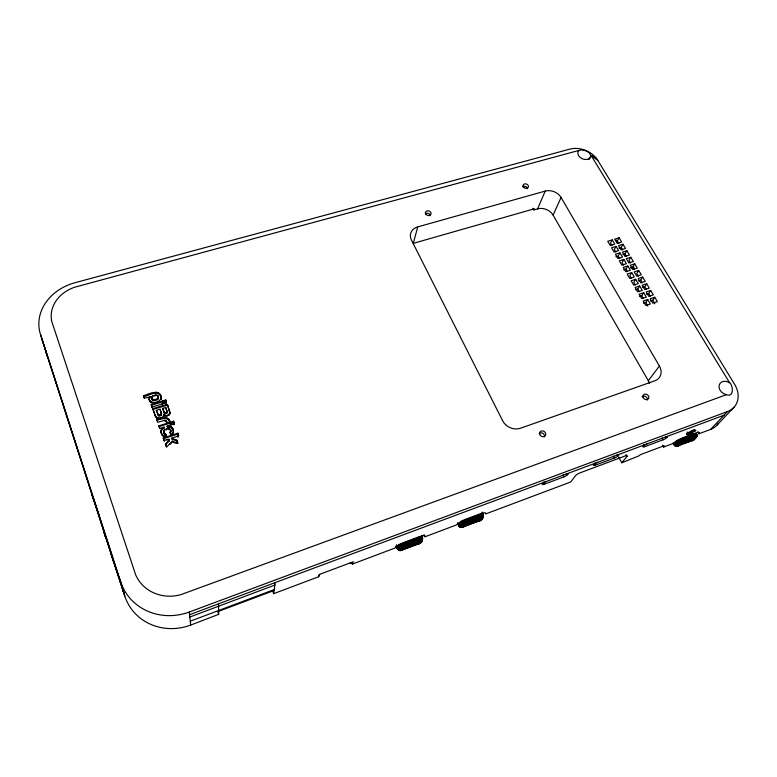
<?xml version="1.0" encoding="UTF-8"?>
<svg xmlns="http://www.w3.org/2000/svg" width="777" height="777" viewBox="0 0 777 777"><rect width="100%" height="100%" fill="white"/><g stroke="black" fill="none" stroke-linecap="round" stroke-linejoin="round"><path stroke-width="1.17" d="M696.843 436.111L696.852 435.003L695.58 435.12L680.895 440.608C665.675 447.503 684.887 448.863 679.467 439.549C676.884 440.404 670.522 444.862 676.077 446.183C679.972 445.542 677.758 446.542 675.407 445.639C671.639 444.522 678.807 440.404 680.633 439.889L694.638 434.625C697.911 432.624 697.173 437.577 695.085 438.306C697.668 437.655 697.513 431.866 694.298 433.945L679.467 439.549M149.145 399.028L150.039 396.61L149.252 399.864L149.145 399.028L150.437 402.204L149.359 399.932L149.475 400.757M696.619 436.47L696.823 435.751L695.677 435.858L680.39 441.608L677.243 443.492L675.242 445.852L675.99 446.066L677.894 443.832L680.555 442.249L696.619 436.47L693.842 439.86L696.445 437.024L696.114 433.508M420.056 541.763C420.804 543.123 418.754 544.512 417.89 543.434M169.92 411.956L169.969 413.549L167.803 405.487L166.414 404.545L152.758 408.692L155.419 416.375L157.372 418.444L155.313 415.559L152.758 408.692M694.337 438.646L694.298 439.16L695.192 437.937M167.065 412.791L165.705 407.459L162.616 408.42L162.714 409.236L164.209 413.043L165.307 413.714L166.705 413.277L166.793 410.421L165.705 407.459M457.332 523.271L459.294 526.592L462.587 527.282L480.973 520.182L482.041 519.046L482.216 516.948M161.509 414.86L160.12 409.207L156.303 410.392L158.576 415.782L161.043 415.442L161.49 413.306M460.052 526.689L461.179 527.01L460.227 527.097C455.623 524.941 461.227 521.085 463.966 520.425L480.05 514.393C484.838 511.538 483.925 518.813 480.973 520.182M482.264 518.395L483.449 516.452L483.109 513.918M419.434 543.618C423.028 542.55 424.368 534.149 418.929 537.334L402.233 543.599C396.474 543.745 395.279 552.078 401.806 550.301C397.309 552.194 395.357 545.716 402.544 544.376L419.24 538.102C425.281 534.819 421.843 544.454 418.22 543.764L401.66 550.009C396.241 552.233 399.66 545.92 403.03 545.94L420.474 539.403L422.465 539.199L422.251 540.316M419.425 542.754C419.463 544.59 421.824 541.87 421.338 540.899L422.571 538.374L419.512 538.888L402.816 545.163C400.971 544.968 395.202 550.097 399.407 549.679L400.981 550.485L402.311 550.009M319.687 574.388L318.619 576.767L273.669 593.667L275.233 582.556L724.028 415.219M396.814 547.979L398.863 550.233L401.437 550.359L402.981 548.193L420.493 541.715L419.59 543.395M419.512 543.191L421.6 541.656L421.93 539.384M692.375 440.559L693.793 439.491L691.025 440.413L692.628 440.54L695.017 438.558M160.965 398.776L161.111 396.756L161.062 399.601L160.965 398.776C159.091 402.272 153.613 403.69 150.33 401.379M173.271 432.294L173.446 431.322L173.349 433.08L173.271 432.294L171.027 434.867L170.066 432.226L170.804 430.905M422.591 538.043L422.397 536.985M160.994 430.953L161.655 429.137L164.112 427.136L164.209 427.933L161.752 429.924L161.092 431.74L160.994 430.953L162.218 435.334L161.024 431.954L161.121 432.74M157.265 417.637C159.644 418.764 163.452 417.676 163.743 414.733C165.666 416.462 169.396 415.326 169.881 412.742M163.743 414.733L163.578 416.579L163.491 415.763M419.833 537.024C420.6 545.056 421.542 540.909 420.658 536.81M480.681 519.541C480.089 521.095 479.555 521.542 479.224 520.279M692.394 439.801L693.735 439.831M318.619 576.767L319.192 574.543L353.312 561.732L352.544 564.015L350.116 562.966M177.671 443.036L176.894 440.909L171.532 439.034L171.455 438.247L178.04 436.033L178.564 435.081L177.991 433.197L163.296 437.898L164.258 440.559C171.377 437.13 169.804 440.578 165.443 443.842L166.297 446.756M165.53 444.619L169.337 440.714L169.337 439.646M417.735 226.894A12.578 10.256 15.8 0 0 411.412 240.025L502.632 420.726A13.704 11.898 28.6 0 0 520.551 428.224L654.836 380.798A13.287 10.791 32.3 0 0 659.401 366.035L561.062 197.475A12.121 9.45 21.7 0 0 545.221 191.084L417.735 226.894L413.286 243.356L534.362 208.79L533.877 209.945L532.905 208.236M459.149 525.466L459.547 526.136C457.002 524.912 462.616 521.484 464.287 521.173L481.216 514.85L483.372 514.675L483.449 515.957M696.415 433.576L696.882 435.402L695.075 438.141L680.555 443.56L678.612 439.947M458.624 525.835L461.276 527.34L463.131 527.165L464.607 524.961L480.827 518.842C478.962 523.97 487.548 512.48 480.633 515.909L462.869 522.698L460.314 524.417L459.188 526.408L460.926 527.34L463.655 526.864M170.794 434.77L170.153 433.012C173.504 428.195 164.743 427.282 163.685 431.449L163.782 432.235L164.889 429.807M177.554 436.295L177.622 437.072L178.467 436.383L178.487 434.557M173.98 423.582L173.582 421.202L171.251 421.94L172.212 424.563L173.98 423.582L173.698 424.815L173.621 424.019M174.058 424.378L174.077 422.552M167.152 426.175C170.289 425.32 173.562 427.806 173.475 431.08L171.309 427.583L167.24 426.962L167.152 426.175L170.668 424.64L170.27 422.251L158.945 425.835L159.673 428.389M170.765 423.601L170.755 425.427L170.668 424.64M166.161 402.301L165.773 399.97L163.452 400.689L164.403 403.263L166.161 402.301L166.249 403.127M480.914 514.092C481.575 521.843 482.585 517.89 481.691 513.898M483.362 515.19L482.216 512.053M421.416 541.909L421.668 539.743M533.877 209.945L537.626 208.867L545.221 191.084M649.543 383.605A12.937 10.616 32.7 0 0 648.319 380.72L553.088 215.122L561.062 197.475M588.966 159.421C594.997 153.292 583.362 148.281 578.603 150.641A6.857 5.167 21.9 0 0 582.556 158.896A6.857 5.167 21.9 0 0 591.093 155.643C591.608 154.914 596.882 158.285 597.766 160.305L734.663 384.45A24.301 19.338 35.4 0 1 727.505 411.548L710.586 429.419L698.844 433.809A7.721 1.632 -27.8 0 0 695.464 433.051L682.837 437.791A7.741 1.651 -27.7 0 0 673.708 443.259L663.636 447.047L662.577 445.163M151.612 398.494L154.244 399.815L157.071 398.951L158.411 397.329L158.1 399.028L157.168 399.776L153.156 400.553L151.729 399.32L151.505 397.513L152.787 395.92L155.682 395.017L157.76 395.542L158.401 397.183L157.76 395.542M151.729 399.32L152.787 395.92M481.041 520.095L479.992 520.668L482.255 518.783L482.323 517.686M695.648 433.556L696.182 435.732L694.978 438.15L695.677 435.858L695.036 433.702M694.706 438.84L693.443 440.015M612.237 239.908L607.731 241.268L610.227 245.483L614.733 244.104L612.237 239.908L610.46 243.123L611.955 245.639M619.143 237.811L614.656 239.17L617.161 243.366L621.658 242.006L619.143 237.811L617.346 241.035L618.842 243.541M395.969 546.046C396.241 548.756 398.912 550.971 401.602 550.038C396.998 552.117 400.738 546.503 403.185 546.649L422.183 539.976L419.716 543.308L420.755 541.326M616.083 246.377L611.577 247.756L614.083 251.991L618.609 250.602L616.083 246.377L614.286 249.572L615.792 252.098M618.948 248.145L621.182 247.465L623.008 244.26L625.534 248.475L621.037 249.854L618.511 245.639L623.008 244.26M615.889 256.75L618.142 256.06L619.959 252.884L622.494 257.138L617.968 258.537L615.442 254.273L619.959 252.884M622.804 254.623L625.048 253.924L626.893 250.748L629.438 254.992L624.922 256.381L622.396 252.137L626.893 250.748M623.863 259.431L619.327 260.839L621.872 265.122L626.408 263.704L623.863 259.431L622.018 262.587L623.533 265.142M630.807 257.274L626.291 258.673L628.846 262.947L633.362 261.538L630.807 257.274L628.933 260.431L630.458 262.985M623.649 269.852L625.912 269.143L627.777 266.016L630.341 270.318L625.796 271.746L623.241 267.434L627.777 266.016M696.697 436.596L695.658 438.005M630.594 267.677L632.837 266.977L634.731 263.84L637.305 268.123L632.779 269.551L630.215 265.248L634.731 263.84M631.72 272.64L627.175 274.067L629.749 278.409L634.294 276.962L631.72 272.64L629.826 275.748L631.371 278.341M618.638 457.031L621.775 462.791L627.253 456.06A4.409 0.991 -27.1 0 0 624.727 456.128L580.458 472.698A4.448 1.02 -26.6 0 0 575.844 475.31L570.745 481.973L485.674 513.956A8.1 1.913 -25.3 0 0 480.176 513.85L465.666 519.298A8.139 1.933 -25.2 0 0 456.827 524.805L425 536.771A8.265 1.981 -24.5 0 0 418.852 536.868L403.787 542.521A8.304 2.001 -24.3 0 0 395.046 548.028L352.544 564.015M638.694 270.445L634.168 271.872L636.742 276.185L641.278 274.757L638.694 270.445L636.771 273.553L638.315 276.136M635.693 279.302L631.138 280.75L633.721 285.11L638.276 283.654L635.693 279.302L633.77 282.391L635.314 284.994M638.471 280.895L640.724 280.176L642.666 277.078L645.269 281.42L640.734 282.867L638.131 278.525L642.666 277.078M635.469 289.802L637.742 289.073L639.675 286.004L642.288 290.384L637.723 291.851L635.12 287.461L639.675 286.004M642.443 287.558L644.706 286.83L646.668 283.76L649.281 288.121L644.735 289.588L642.132 285.217L646.668 283.76M639.452 296.523L641.724 295.794L643.696 292.744L646.318 297.154L641.744 298.63L639.121 294.221L643.696 292.744M646.435 294.269L648.708 293.531L650.699 290.481L653.321 294.872L648.776 296.348L646.143 291.948L650.699 290.481M643.463 303.292L645.745 302.554L647.727 299.524L650.368 303.962L645.784 305.458L643.152 301.02L647.727 299.524M650.456 301.01L652.729 300.272L654.749 297.241L657.391 301.661L652.826 303.156L650.194 298.727L654.749 297.241M422.251 536.781L422.183 539.976L420.493 541.715L421.231 541.346L403.253 547.766C402.107 547.503 399.524 551.184 401.709 550.145L399.951 550.475L398.756 549.795M483.1 517.395L480.604 520.231L481.157 520.027M421.882 540.938L420.143 542.365M162.616 408.42L164.607 412.723L166.618 412.461L166.793 410.421M648.319 380.72L659.401 366.035M696.483 435.033L696.522 433.751M457.42 522.97L459.935 526.592L463.024 526.864C458.401 528.603 462.626 523.436 464.889 523.416L483.109 517.035L481.449 518.745L482.119 518.308L464.908 524.533C463.558 524.475 460.829 528.185 463.461 527.049M688.16 433.508C687.664 436.091 699.028 429.458 688.577 434.722C682.896 435.13 694.9 428.399 695.269 429.953L691.472 431.293L688.16 433.508L687.305 432.041M156.303 410.392L158.479 414.976L160.111 415.044L161.412 414.054M152.166 407.061L161.995 404.011L162.976 402.311L162.49 400.99L151.233 404.477L152.273 407.876L151.233 404.477M172.931 433.974L172.135 434.887L172.047 434.1M663.636 447.047L664.238 446.367A2.593 0.563 -27.5 0 0 663.014 446.153L641.87 454.089A2.603 0.573 -27.3 0 0 638.849 455.914L621.775 462.791M420.26 541.365L419.833 541.831L418.929 537.334M716.909 425.213L734.003 407.245M171.455 438.247L176.816 440.132L177.991 443.327L172.309 441.122L166.599 447.057L165.443 443.842M169.94 444.434L172.387 441.899L172.309 441.122M481.284 518.376L480.827 518.842L480.05 514.393M695.133 438.238L695.745 437.704L680.652 443.249L677.699 446.095M694.687 439.102L694.065 439.685M217.715 611.645L272.659 591.035L274.242 589.578L190.278 621.192L190.705 625.067L218.677 614.345L218.541 603.846M695.23 437.752L694.706 438.228L695.065 436.062L694.298 433.945M420.308 541.705L421.726 539.121L421.357 536.693M481.293 518.715L482.721 516.171L482.332 513.791M421.144 542.278L419.862 543.142L420.454 542.929M401.495 550.388L401.223 550.437M420.425 541.695L421.94 539.908L421.892 536.684M673.018 442.9L674.97 445.687L676.291 446.221L678.438 445.775L677.884 446.076M481.381 518.725L482.896 516.958L482.818 513.801M481.322 519.143L481.857 518.754L480.73 520.367L462.538 526.592M480.701 520.007L481.245 519.677M462.587 527.282L463.092 526.981L460.703 527.272M419.269 543.589L419.988 543.23M678.117 446.017L678.709 445.697M481.439 518.851L482.682 517.725L464.937 524.038C463.364 523.892 459.479 528.477 463.024 526.961M420.512 541.822L421.746 540.685L403.253 547.27C401.592 547.066 398.135 551.66 401.602 550.087M591.093 155.4L729.205 382.119C733.439 385.402 734.207 397.805 726.417 394.677L180.992 594.609A39.151 36.402 -22.3 0 1 135.616 574.727L51.797 321.542A35.596 29.545 -7.6 0 1 74.621 287.237L578.768 150.476M160.081 418.832L162.257 418.104M678.282 445.775L676.767 446.124L680.652 442.803L696.25 437.14L695.075 438.141M691.491 440.656L692.802 440.374M190.278 621.192L189.85 617.035L274.883 585.062M402.457 549.261L405.759 548.008M682.468 443.638L689.957 440.812M690.423 441.054L676 445.988L678.399 445.92M400.602 549.931L401.932 550.184L418.502 543.939M189.85 617.035L189.607 614.704L275.233 582.556M596.707 158.741A21.406 16.249 22 0 0 569.842 149.135L75.068 282.692A49.301 41.064 -7.9 0 0 40.511 334.528L120.726 581.905A54.196 50.456 -23.1 0 0 189.326 612.004L727.505 411.548M546.406 481.429A3.642 0.864 -26.3 0 0 542.317 483.954A3.642 0.864 -26.3 0 0 544.522 484.12L564.024 476.835A3.623 0.845 -26.5 0 0 568.123 474.32A3.623 0.845 -26.5 0 0 566.006 474.125M597.639 462.325A3.594 0.826 -26.9 0 0 593.511 464.84A3.594 0.826 -26.9 0 0 595.493 465.083L614.374 458.032A3.584 0.816 -27.1 0 0 618.502 455.516A3.584 0.816 -27.1 0 0 616.608 455.254M647.231 443.832A3.564 0.796 -27.4 0 0 643.084 446.338A3.564 0.796 -27.4 0 0 644.842 446.649L663.131 439.811A3.555 0.787 -27.6 0 0 667.278 437.305A3.555 0.787 -27.6 0 0 665.607 436.975M164.345 441.336L163.393 438.684L178.059 433.984L177.991 433.197M170.095 421.765L167.074 422.717L166.268 420.959L164.675 420.289L157.682 422.348L156.731 419.726C160.849 417.22 169.512 415.802 170.173 422.562C168.599 416.365 160.888 418.492 156.837 420.522L156.731 419.726M167.162 423.514L169.172 422.882M159.042 426.631L170.357 423.047L170.27 422.251M173.582 421.202L173.66 422.008L171.328 422.746L171.97 424.485M164.112 427.136L159.897 428.477L158.945 425.835M162.102 428.593L164.209 427.933M167.24 426.962L169.872 426.126M631.177 268.182L634.119 267.249M152.865 409.508L166.501 405.371L167.89 406.313L170.008 412.762M151.34 405.293L162.578 401.806L162.49 400.99M165.773 399.97L165.86 400.796L163.549 401.505L164.18 403.224M150.039 396.61C148.057 397.3 143.881 399.514 143.512 395.843C148.281 393.91 160.256 388.257 161.208 397.581M460.654 526.592L461.373 526.398M687.324 434.984L686.479 433.517L687.732 433.265L688.577 434.722M160.868 395.804L160.965 396.639C157.886 389.122 148.572 395.969 143.628 396.678L143.512 395.843M398.086 545.862L400.281 548.232L402.467 548.465L400.116 547.416L398.708 545.396M691.928 440.744L692.647 440.442L677.612 446.134L675.98 445.493M459.838 522.659L462.004 524.98L464.092 525.242L461.888 524.174L460.489 522.193M397.639 546.289L399.232 548.154L402.253 548.649L401.68 548.62M459.362 523.096L460.955 524.922L463.869 525.417L463.345 525.378M676.243 441.365C678.913 444.57 681.73 445.619 676.952 440.889M675.66 441.831L677.243 443.492L679.428 443.939M401.515 548.776L402.195 548.717L399.796 548.785L398.358 547.979L396.542 544.716M463.16 525.543L463.801 525.495L460.712 525.233L459.071 523.475M397.717 549.242L398.271 549.222M165.715 436.373L166.657 436.353L165.967 434.46L163.821 432.362L166.744 437.14L162.121 434.547M679.205 444.104L679.71 444.104L676.884 443.832L675.232 442.239M726.417 394.677L726.097 394.629A7.828 6.187 35.5 0 1 719.181 385.13A7.828 6.187 35.5 0 1 729.302 382.614L729.574 382.808M397.329 548.543L395.93 546.338M400.349 544.434L402.981 548.193L401.282 543.987M402.622 548.377L399.475 544.91M164.151 436.8L164.947 437.043L164.85 436.256M462.13 521.241L464.607 524.961L463.053 520.804M460.227 527.097L460.955 524.922L464.005 523.028L481.555 516.423L483.449 516.452M464.248 525.145L461.256 521.707M173.329 442.268L176.165 443.366M157.867 396.367L156.857 395.085M163.83 415.54L164.569 416.045L164.481 415.239M591.423 155.895L597.766 160.305M402.894 547.911L402.233 543.599M162.781 435.936L163.432 436.421L163.335 435.644M680.215 443.735L677.758 440.404M165.666 421.241L166.851 422.659L166.764 421.862M464.559 524.679L464.889 523.416L463.966 520.425M673.669 444.531L674.892 445.143L674.465 444.541M673.601 444.114C677.515 447.057 680.798 447.241 673.853 443.764M144.075 397.921L144.357 398.368L144.231 397.542M621.182 247.465L622.688 249.98M625.048 253.924L626.563 256.459M632.837 266.977L634.372 269.541M640.724 280.176L642.278 282.77M644.706 286.83L646.26 289.442M648.708 293.531L650.271 296.154M652.729 300.272L654.826 303.788M616.365 240.112L618.201 243.191M620.648 247.29L621.882 249.349M624.329 253.457L626.165 256.536M618.142 256.06L619.648 258.605M625.912 269.143L627.437 271.717M637.742 289.073L639.296 291.686M641.724 295.794L643.288 298.426M645.745 302.554L647.843 306.08M697.727 431.886L698.844 433.809M687.208 432.818L688.053 434.285M687.033 433.44L687.878 434.906M662.043 437.888L663.131 439.811M643.764 444.706L644.842 446.649M625.941 454.516L627.01 456.458M613.306 456.06L614.374 458.032M594.434 463.092L595.493 465.083M562.985 474.815L564.024 476.835M543.492 482.09L544.522 484.12M680.293 439.209L681.138 442.006L680.652 443.249M482.206 512.587L483.1 514.442M190.705 625.067A52.156 48.747 -25.5 0 1 124.806 596.095L111.072 553.826M424.009 534.586L425 536.771M421.484 535.363L422.338 537.276M272.659 591.035L273.669 593.667M165.86 400.796L166.414 402.622L166.259 401.291M173.66 422.008L174.223 423.873M178.059 433.984L178.632 435.868M162.578 401.806L163.131 403.642L162.976 402.311M170.357 423.047L170.921 424.922M161.587 414.112L160.12 409.207M218.036 612.548L218.677 614.345M124.806 596.095L41.861 338.995M119.794 579.593L124.213 593.881M113.413 561.013L113.607 561.616L112.908 559.304M104.623 533.818L104.283 532.799L104.817 534.595M92.832 497.28L91.764 494.153L93.939 500.864L92.91 497.523M112.976 559.527L111.451 554.768M113.51 561.373L114.044 562.937L113.063 559.78M121.173 584.547L93.764 499.232M113.044 559.683L113.199 560.168M113.345 560.858L112.412 557.828M105.458 536.451L103.652 530.827L105.536 536.82L105.002 535.013M104.769 534.226L104.944 534.78M105.565 536.781L105.808 537.529L105.06 535.149M40.511 334.528L112.073 556.924M122.649 589.393L123.339 591.588L122.504 588.752L123.145 590.967M120.726 581.905L121.571 584.828M163.685 431.449L163.918 433.148M149.155 398.193L149.271 399.019M149.456 397.368L149.572 398.193M149.757 400.718L149.874 401.544M151.078 401.894L151.185 402.719M152.146 399.281L152.253 400.106M151.505 397.513L151.622 398.348M151.991 402.263L152.098 403.088M153.05 399.728L153.156 400.553M154.866 414.529L154.973 415.336M151.933 396.639L152.039 397.474M155.866 416.423L155.973 417.23M155.313 415.559L155.419 416.375M154.137 395.347L154.244 396.183M154.244 399.815L154.351 400.641M156.517 417.113L156.624 417.919M158.11 417.958L158.207 418.764M155.662 399.533L155.769 400.359M157.43 413.519L157.537 414.326M155.419 402.36L155.526 403.185M158.479 414.976L158.576 415.782M155.429 392.298L155.536 393.123M155.682 395.017L155.788 395.852M157.886 414.403L157.984 415.209M157.916 401.583L158.022 402.408M156.653 392.23L156.76 393.065M161.208 430.021L161.305 430.808M159.198 415.18L159.295 415.996M157.071 398.951L157.168 399.776M161.286 433.003L161.383 433.789M157.712 392.424L157.818 393.259M163.296 437.898L163.393 438.684M160.111 415.044L160.208 415.85M157.993 398.203L158.1 399.028M161.655 429.137L161.752 429.924M158.605 392.88L158.702 393.716M160.946 414.636L161.043 415.442M161.014 417.793L161.111 418.599M162.315 428.331L162.412 429.127M163.976 430.672L164.064 431.458M164.112 432.935L164.209 433.721M162.228 417.997L162.325 418.793M163.199 427.632L163.296 428.428M161.237 412.286L161.334 413.092M161.15 397.785L161.247 398.611M165.054 433.653L165.151 434.44M160.489 394.969L160.586 395.794M164.345 430.215L164.442 431.012M164.743 433.527L164.841 434.304M159.984 394.192L160.081 395.027M164.52 433.362L164.617 434.149M164.675 420.289L164.763 421.085M162.51 403.749L162.607 404.564M165.967 434.46L166.064 435.246M163.792 417.618L163.889 418.424M161.995 404.011L162.092 404.827M165.511 433.848L165.598 434.634M164.607 412.723L164.705 413.529M165.171 417.55L165.258 418.356M166.501 429.108L166.589 429.895M164.112 412.237L164.209 413.043M166.997 439.685L167.094 440.462M163.714 411.431L163.811 412.237M158.304 396.348L158.518 398.154M168.628 440.734L168.706 441.511M166.268 420.959L166.356 421.756M165.219 412.898L165.307 413.714M165.307 415.53L165.394 416.336M168.25 428.739L168.337 429.535M165.287 402.991L165.375 403.807M169.25 439.423L169.337 440.714M165.957 412.791L166.045 413.607M166.268 415.569L166.356 416.375M166.365 417.735L166.453 418.541M166.414 404.545L166.501 405.371M168.959 428.749L169.046 429.545M167.317 415.355L167.405 416.161M165.802 402.729L165.889 403.545M167.395 418.152L167.482 418.958M168.153 426.058L168.24 426.845M165.792 404.632L165.889 405.458M166.618 412.461L166.705 413.277M167.502 405.011L167.589 405.827M168.939 419.522L169.027 420.328M189.326 612.004L189.607 614.704M167.016 404.691L167.104 405.507M169.269 426.107L169.357 426.894M169.561 428.894L170.318 430.137L170.231 429.351M170.066 432.226L170.153 433.012M168.23 418.754L168.318 419.551M169.308 414.073L169.386 414.879M169.959 421.396L170.105 422.377M170.299 426.35L170.386 427.136M170.658 430.06L170.882 431.691M169.522 420.415L169.6 421.221M167.803 405.487L167.89 406.313M168.784 414.607L168.862 415.413M170.571 431.643L170.649 432.43M169.512 410.149L169.6 410.965M171.231 426.787L171.309 427.583M169.687 413.451L169.774 414.258M172.008 427.408L172.086 428.205M173.096 429.195L173.174 429.982M172.63 428.214L172.708 429.001M176.816 440.132L176.894 440.909M178.399 435.596L178.467 436.383M178.04 436.033L178.118 436.81M173.397 430.293L173.524 432.109M537.626 208.867A11.84 9.324 21.8 0 1 553.088 215.122M642.074 396.765A3.137 2.584 33.7 0 1 645.755 396.6A3.137 2.584 33.7 0 1 647.309 400M539.131 433.508A3.215 2.787 31.5 0 1 544.444 436.888M522.688 186.791A2.807 2.185 20.2 0 1 525.621 186.519A2.807 2.185 20.2 0 1 527.496 188.733M425.475 213.772A2.885 2.321 15.7 0 1 428.554 213.481A2.885 2.321 15.7 0 1 430.4 215.783M718.443 423.251A23.475 18.93 36 0 1 710.586 429.419M47.067 356.216A47.552 40.025 -8.7 0 1 45.833 351.058M690.753 432.536L695.726 430.604L690.753 432.536M643.162 397.465A3.147 2.584 33.7 0 0 648.29 398.941A3.147 2.584 33.7 0 0 646.318 394.25A3.147 2.584 33.7 0 0 643.162 397.465M539.733 434.421A3.225 2.787 31.5 0 0 545.036 435.946A3.225 2.787 31.5 0 0 543.21 431.012A3.225 2.787 31.5 0 0 539.733 434.421M523.688 187.315A2.817 2.185 20.2 0 0 528.341 187.14A2.817 2.185 20.2 0 0 525.174 183.828A2.817 2.185 20.2 0 0 523.688 187.315M426.019 214.452A2.894 2.331 15.7 0 0 430.895 214.248A2.894 2.331 15.7 0 0 427.758 210.79A2.894 2.331 15.7 0 0 426.019 214.452"/></g></svg>
